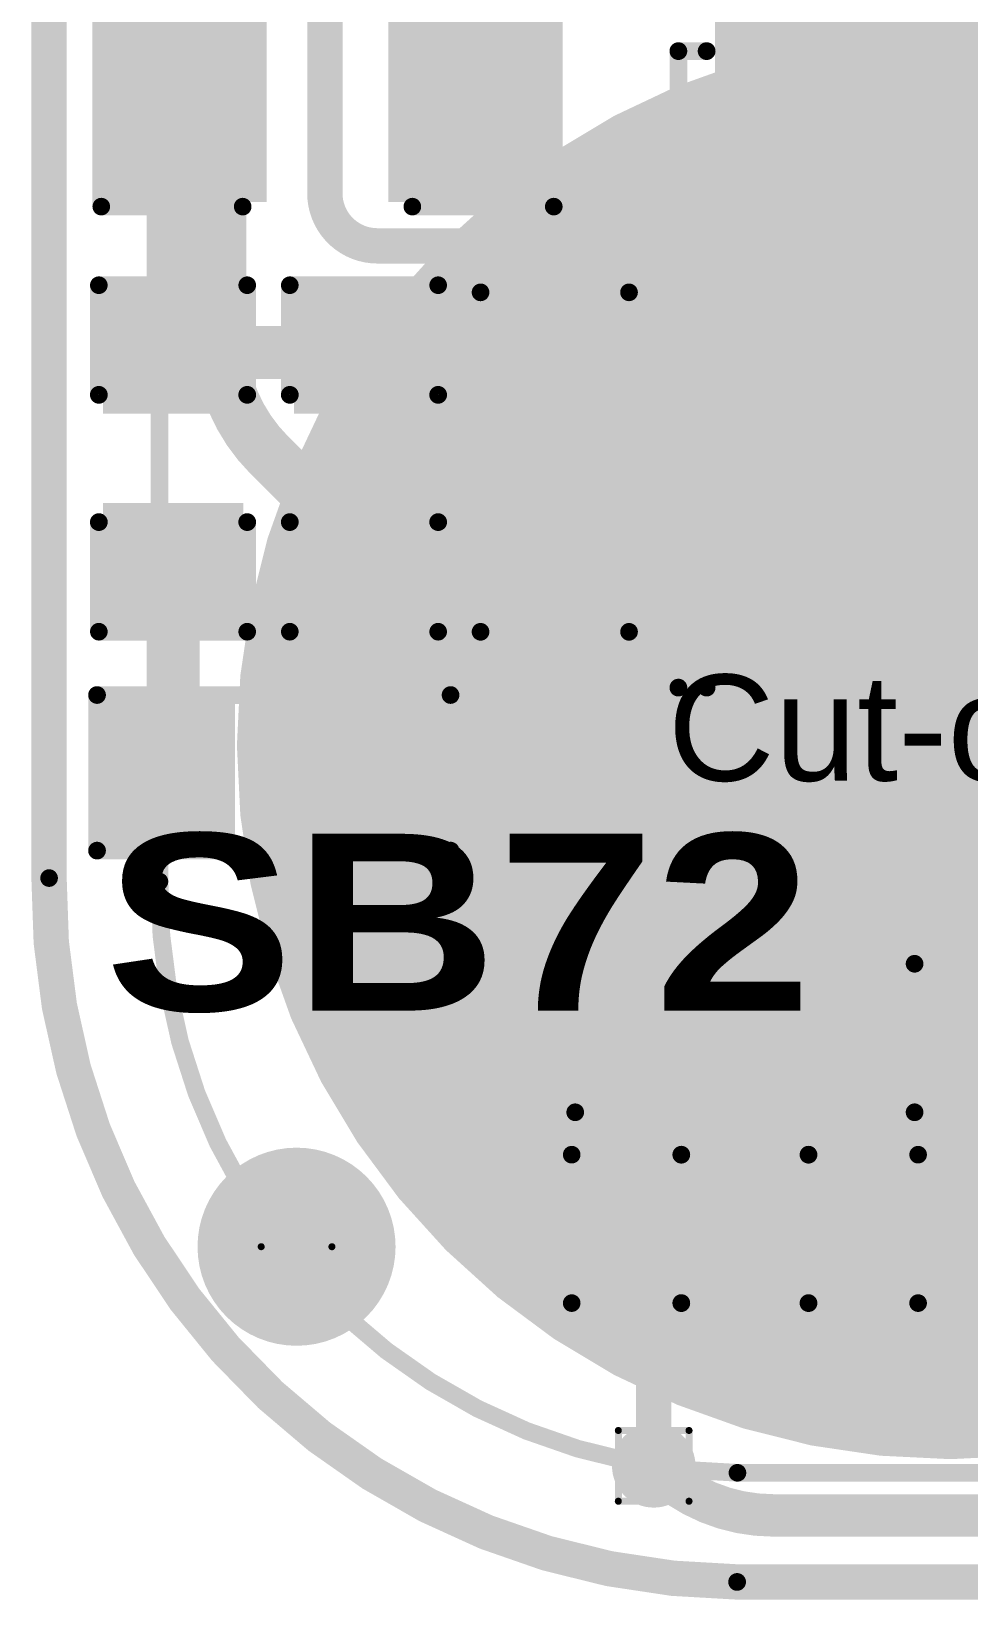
# Model space of a CAD drawing. Header units: inches. Extents: x 3 to 457, y -41 to 239.
# Drawn here: x 26.13 to 32.86, y -2.87 to 8.4 of the extents above; entities that cross this region are included whole.
import ezdxf

# ---------------------------------------------------------------- set-up
doc = ezdxf.new("R2010")
doc.units = ezdxf.units.IN
for name, color, linetype in [('Board Outline', 216, 'Continuous'), ('Bottom Layer', 5, 'Continuous'), ('Bottom Overlay', 54, 'Continuous'), ('Bottom Paste', 16, 'Continuous'), ('Bottom Solder', 6, 'Continuous'), ('Drill Drawing', 1, 'Continuous'), ('Fabrication', 76, 'Continuous'), ('Pad Holes', 156, 'Continuous'), ('Top Layer', 1, 'Continuous'), ('Top Overlay', 2, 'Continuous'), ('Top Paste', 8, 'Continuous'), ('Top Solder', 216, 'Continuous'), ('Via Holes', 16, 'Continuous')]:
    doc.layers.add(name, color=color, linetype=linetype)
doc.styles.add('Arial', font='', dxfattribs={"height": 0.2})
doc.styles.add('Arial Black_Bold', font='', dxfattribs={"height": 0.2})
doc.styles.get('Arial').set_extended_font_data('Arial')
doc.styles.get('Arial Black_Bold').set_extended_font_data('Arial Black', bold=True)

# ---------------------------------------------------------------- blocks, each defined once
blk = doc.blocks.new('TSSOP_14_22')
at = {"layer": 'Top Layer'}
for points in [[(-3.65, 2.175), (-2.15, 2.175), (-2.15, 1.725), (-3.65, 1.725)], [(2.15, 2.175), (3.65, 2.175), (3.65, 1.725), (2.15, 1.725)], [(-3.65, 1.525), (-2.15, 1.525), (-2.15, 1.075), (-3.65, 1.075)], [(2.15, 1.525), (3.65, 1.525), (3.65, 1.075), (2.15, 1.075)], [(-3.65, 0.875), (-2.15, 0.875), (-2.15, 0.425), (-3.65, 0.425)], [(2.15, 0.875), (3.65, 0.875), (3.65, 0.425), (2.15, 0.425)], [(-3.65, 0.225), (-2.15, 0.225), (-2.15, -0.225), (-3.65, -0.225)], [(2.15, 0.225), (3.65, 0.225), (3.65, -0.225), (2.15, -0.225)], [(-3.65, -0.425), (-2.15, -0.425), (-2.15, -0.875), (-3.65, -0.875)], [(2.15, -0.425), (3.65, -0.425), (3.65, -0.875), (2.15, -0.875)], [(-3.65, -1.075), (-2.15, -1.075), (-2.15, -1.525), (-3.65, -1.525)], [(2.15, -1.075), (3.65, -1.075), (3.65, -1.525), (2.15, -1.525)], [(-3.65, -1.725), (-2.15, -1.725), (-2.15, -2.175), (-3.65, -2.175)], [(2.15, -1.725), (3.65, -1.725), (3.65, -2.175), (2.15, -2.175)]]:
    blk.add_hatch(color=1, dxfattribs=at).paths.add_polyline_path(points)
at = {"layer": 'Top Overlay'}
blk.add_hatch(color=2, dxfattribs=at).paths.add_polyline_path([(-2.005, 1.727), (-1.725, 1.727), (-1.725, 2.184), (-2.005, 2.184)])
at = {"layer": 'Top Paste'}
for points in [[(-3.65, 2.175), (-2.15, 2.175), (-2.15, 1.725), (-3.65, 1.725)], [(2.15, 2.175), (3.65, 2.175), (3.65, 1.725), (2.15, 1.725)], [(-3.65, 1.525), (-2.15, 1.525), (-2.15, 1.075), (-3.65, 1.075)], [(2.15, 1.525), (3.65, 1.525), (3.65, 1.075), (2.15, 1.075)], [(-3.65, 0.875), (-2.15, 0.875), (-2.15, 0.425), (-3.65, 0.425)], [(2.15, 0.875), (3.65, 0.875), (3.65, 0.425), (2.15, 0.425)], [(-3.65, 0.225), (-2.15, 0.225), (-2.15, -0.225), (-3.65, -0.225)], [(2.15, 0.225), (3.65, 0.225), (3.65, -0.225), (2.15, -0.225)], [(-3.65, -0.425), (-2.15, -0.425), (-2.15, -0.875), (-3.65, -0.875)], [(2.15, -0.425), (3.65, -0.425), (3.65, -0.875), (2.15, -0.875)], [(-3.65, -1.075), (-2.15, -1.075), (-2.15, -1.525), (-3.65, -1.525)], [(2.15, -1.075), (3.65, -1.075), (3.65, -1.525), (2.15, -1.525)], [(-3.65, -1.725), (-2.15, -1.725), (-2.15, -2.175), (-3.65, -2.175)], [(2.15, -1.725), (3.65, -1.725), (3.65, -2.175), (2.15, -2.175)]]:
    blk.add_hatch(color=8, dxfattribs=at).paths.add_polyline_path(points)
at = {"layer": 'Top Solder'}
for points in [[(-3.752, 2.277), (-2.048, 2.277), (-2.048, 1.623), (-3.752, 1.623)], [(2.048, 2.277), (3.752, 2.277), (3.752, 1.623), (2.048, 1.623)], [(-3.752, 1.627), (-2.048, 1.627), (-2.048, 0.973), (-3.752, 0.973)], [(2.048, 1.627), (3.752, 1.627), (3.752, 0.973), (2.048, 0.973)], [(-3.752, 0.977), (-2.048, 0.977), (-2.048, 0.323), (-3.752, 0.323)], [(2.048, 0.977), (3.752, 0.977), (3.752, 0.323), (2.048, 0.323)], [(-3.752, 0.327), (-2.048, 0.327), (-2.048, -0.327), (-3.752, -0.327)], [(2.048, 0.327), (3.752, 0.327), (3.752, -0.327), (2.048, -0.327)], [(-3.752, -0.323), (-2.048, -0.323), (-2.048, -0.977), (-3.752, -0.977)], [(2.048, -0.323), (3.752, -0.323), (3.752, -0.977), (2.048, -0.977)], [(-3.752, -0.973), (-2.048, -0.973), (-2.048, -1.627), (-3.752, -1.627)], [(2.048, -0.973), (3.752, -0.973), (3.752, -1.627), (2.048, -1.627)], [(-3.752, -1.623), (-2.048, -1.623), (-2.048, -2.277), (-3.752, -2.277)], [(2.048, -1.623), (3.752, -1.623), (3.752, -2.277), (2.048, -2.277)]]:
    blk.add_hatch(color=216, dxfattribs=at).paths.add_polyline_path(points)
at = {"layer": 'Top Overlay'}
for points in [[(-2.284, 2.337, 0.127, 0.127, 0), (-2.284, 2.54, 0.127, 0.127, 0)], [(2.288, 2.54, 0.127, 0.127, 0), (-2.284, 2.54, 0.127, 0.127, 0)], [(2.288, 2.337, 0.127, 0.127, 0), (2.288, 2.54, 0.127, 0.127, 0)], [(-4.011, 1.829, 0.2, 0.2, 0), (-4.011, 2.083, 0.2, 0.2, 0)], [(-3.884, 1.956, 0.2, 0.2, 0), (-4.011, 2.083, 0.2, 0.2, 0)], [(-4.011, 1.829, 0.2, 0.2, 0), (-3.884, 1.956, 0.2, 0.2, 0)], [(-2.284, -2.54, 0.127, 0.127, 0), (-2.284, -2.337, 0.127, 0.127, 0)], [(2.288, -2.54, 0.127, 0.127, 0), (2.288, -2.337, 0.127, 0.127, 0)], [(2.288, -2.54, 0.127, 0.127, 0), (-2.284, -2.54, 0.127, 0.127, 0)]]:
    blk.add_lwpolyline(points, format="xyseb", dxfattribs=at)
for points in [[(-2.316, 2.54, 0.0635, 0.0635, 1), (-2.252, 2.54, 0.0635, 0.0635, 1)], [(-2.316, 2.54, 0.0635, 0.0635, 1), (-2.252, 2.54, 0.0635, 0.0635, 1)], [(2.256, 2.54, 0.0635, 0.0635, 1), (2.32, 2.54, 0.0635, 0.0635, 1)], [(2.256, 2.54, 0.0635, 0.0635, 1), (2.32, 2.54, 0.0635, 0.0635, 1)], [(-2.316, 2.337, 0.0635, 0.0635, 1), (-2.252, 2.337, 0.0635, 0.0635, 1)], [(2.256, 2.337, 0.0635, 0.0635, 1), (2.32, 2.337, 0.0635, 0.0635, 1)], [(-4.061, 2.083, 0.1, 0.1, 1), (-3.961, 2.083, 0.1, 0.1, 1)], [(-4.061, 2.083, 0.1, 0.1, 1), (-3.961, 2.083, 0.1, 0.1, 1)], [(-3.934, 1.956, 0.1, 0.1, 1), (-3.834, 1.956, 0.1, 0.1, 1)], [(-3.934, 1.956, 0.1, 0.1, 1), (-3.834, 1.956, 0.1, 0.1, 1)], [(-4.061, 1.829, 0.1, 0.1, 1), (-3.961, 1.829, 0.1, 0.1, 1)], [(-4.061, 1.829, 0.1, 0.1, 1), (-3.961, 1.829, 0.1, 0.1, 1)], [(-2.316, -2.337, 0.0635, 0.0635, 1), (-2.252, -2.337, 0.0635, 0.0635, 1)], [(2.256, -2.337, 0.0635, 0.0635, 1), (2.32, -2.337, 0.0635, 0.0635, 1)], [(-2.316, -2.54, 0.0635, 0.0635, 1), (-2.252, -2.54, 0.0635, 0.0635, 1)], [(-2.316, -2.54, 0.0635, 0.0635, 1), (-2.252, -2.54, 0.0635, 0.0635, 1)], [(2.256, -2.54, 0.0635, 0.0635, 1), (2.32, -2.54, 0.0635, 0.0635, 1)], [(2.256, -2.54, 0.0635, 0.0635, 1), (2.32, -2.54, 0.0635, 0.0635, 1)]]:
    blk.add_lwpolyline(points, format="xyseb", close=True, dxfattribs=at)
blk = doc.blocks.new('S______B______26')
at = {"layer": 'Top Layer'}
for points in [[(-1.143, -0.4445), (-1.143, 0.4445), (-0.381, 0.4445), (-0.381, -0.4445)], [(0.381, -0.4445), (0.381, 0.4445), (1.143, 0.4445), (1.143, -0.4445)]]:
    blk.add_hatch(color=1, dxfattribs=at).paths.add_polyline_path(points)
at = {"layer": 'Top Paste'}
for points in [[(-1.143, -0.4445), (-1.143, 0.4445), (-0.381, 0.4445), (-0.381, -0.4445)], [(0.381, -0.4445), (0.381, 0.4445), (1.143, 0.4445), (1.143, -0.4445)]]:
    blk.add_hatch(color=8, dxfattribs=at).paths.add_polyline_path(points)
at = {"layer": 'Top Solder'}
for points in [[(-1.2446, -0.5461), (-1.2446, 0.5461), (-0.2794, 0.5461), (-0.2794, -0.5461)], [(0.2794, -0.5461), (0.2794, 0.5461), (1.2446, 0.5461), (1.2446, -0.5461)]]:
    blk.add_hatch(color=216, dxfattribs=at).paths.add_polyline_path(points)
at = {"layer": 'Top Overlay'}
for points in [[(-1.27, -0.5588, 0.127, 0.127, 0), (-1.27, 0.5588, 0.127, 0.127, 0)], [(-1.27, 0.5588, 0.127, 0.127, 0), (1.27, 0.5588, 0.127, 0.127, 0)], [(1.27, -0.5588, 0.127, 0.127, 0), (1.27, 0.5588, 0.127, 0.127, 0)], [(-1.27, -0.5588, 0.127, 0.127, 0), (1.27, -0.5588, 0.127, 0.127, 0)]]:
    blk.add_lwpolyline(points, format="xyseb", dxfattribs=at)
for points in [[(-1.30175, 0.5588, 0.0635, 0.0635, 1), (-1.23825, 0.5588, 0.0635, 0.0635, 1)], [(-1.30175, 0.5588, 0.0635, 0.0635, 1), (-1.23825, 0.5588, 0.0635, 0.0635, 1)], [(1.23825, 0.5588, 0.0635, 0.0635, 1), (1.30175, 0.5588, 0.0635, 0.0635, 1)], [(1.23825, 0.5588, 0.0635, 0.0635, 1), (1.30175, 0.5588, 0.0635, 0.0635, 1)], [(-1.30175, -0.5588, 0.0635, 0.0635, 1), (-1.23825, -0.5588, 0.0635, 0.0635, 1)], [(-1.30175, -0.5588, 0.0635, 0.0635, 1), (-1.23825, -0.5588, 0.0635, 0.0635, 1)], [(1.23825, -0.5588, 0.0635, 0.0635, 1), (1.30175, -0.5588, 0.0635, 0.0635, 1)], [(1.23825, -0.5588, 0.0635, 0.0635, 1), (1.30175, -0.5588, 0.0635, 0.0635, 1)]]:
    blk.add_lwpolyline(points, format="xyseb", close=True, dxfattribs=at)
blk = doc.blocks.new('R___0603_47')
at = {"layer": 'Top Layer'}
for points in [[(-0.381, 0.4445), (-0.381, -0.4445), (-1.143, -0.4445), (-1.143, 0.4445)], [(1.143, 0.4445), (1.143, -0.4445), (0.381, -0.4445), (0.381, 0.4445)]]:
    blk.add_hatch(color=1, dxfattribs=at).paths.add_polyline_path(points)
at = {"layer": 'Top Paste'}
for points in [[(-0.381, 0.4445), (-0.381, -0.4445), (-1.143, -0.4445), (-1.143, 0.4445)], [(1.143, 0.4445), (1.143, -0.4445), (0.381, -0.4445), (0.381, 0.4445)]]:
    blk.add_hatch(color=8, dxfattribs=at).paths.add_polyline_path(points)
at = {"layer": 'Top Solder'}
for points in [[(-0.2794, 0.5461), (-0.2794, -0.5461), (-1.2446, -0.5461), (-1.2446, 0.5461)], [(1.2446, 0.5461), (1.2446, -0.5461), (0.2794, -0.5461), (0.2794, 0.5461)]]:
    blk.add_hatch(color=216, dxfattribs=at).paths.add_polyline_path(points)
at = {"layer": 'Top Overlay'}
for points in [[(1.2192, 0.5334, 0.127, 0.127, 0), (-1.2192, 0.5334, 0.127, 0.127, 0)], [(-1.2192, 0.5334, 0.127, 0.127, 0), (-1.2192, -0.5334, 0.127, 0.127, 0)], [(1.2192, 0.5334, 0.127, 0.127, 0), (1.2192, -0.5334, 0.127, 0.127, 0)], [(1.2192, -0.5334, 0.127, 0.127, 0), (-1.2192, -0.5334, 0.127, 0.127, 0)]]:
    blk.add_lwpolyline(points, format="xyseb", dxfattribs=at)
for points in [[(-1.25095, 0.5334, 0.0635, 0.0635, 1), (-1.18745, 0.5334, 0.0635, 0.0635, 1)], [(-1.25095, 0.5334, 0.0635, 0.0635, 1), (-1.18745, 0.5334, 0.0635, 0.0635, 1)], [(1.18745, 0.5334, 0.0635, 0.0635, 1), (1.25095, 0.5334, 0.0635, 0.0635, 1)], [(1.18745, 0.5334, 0.0635, 0.0635, 1), (1.25095, 0.5334, 0.0635, 0.0635, 1)], [(-1.25095, -0.5334, 0.0635, 0.0635, 1), (-1.18745, -0.5334, 0.0635, 0.0635, 1)], [(-1.25095, -0.5334, 0.0635, 0.0635, 1), (-1.18745, -0.5334, 0.0635, 0.0635, 1)], [(1.18745, -0.5334, 0.0635, 0.0635, 1), (1.25095, -0.5334, 0.0635, 0.0635, 1)], [(1.18745, -0.5334, 0.0635, 0.0635, 1), (1.25095, -0.5334, 0.0635, 0.0635, 1)]]:
    blk.add_lwpolyline(points, format="xyseb", close=True, dxfattribs=at)
blk = doc.blocks.new('R___0603_48')
at = {"layer": 'Top Layer'}
for points in [[(-0.381, 0.4445), (-0.381, -0.4445), (-1.143, -0.4445), (-1.143, 0.4445)], [(1.143, 0.4445), (1.143, -0.4445), (0.381, -0.4445), (0.381, 0.4445)]]:
    blk.add_hatch(color=1, dxfattribs=at).paths.add_polyline_path(points)
at = {"layer": 'Top Paste'}
for points in [[(-0.381, 0.4445), (-0.381, -0.4445), (-1.143, -0.4445), (-1.143, 0.4445)], [(1.143, 0.4445), (1.143, -0.4445), (0.381, -0.4445), (0.381, 0.4445)]]:
    blk.add_hatch(color=8, dxfattribs=at).paths.add_polyline_path(points)
at = {"layer": 'Top Solder'}
for points in [[(-0.2794, 0.5461), (-0.2794, -0.5461), (-1.2446, -0.5461), (-1.2446, 0.5461)], [(1.2446, 0.5461), (1.2446, -0.5461), (0.2794, -0.5461), (0.2794, 0.5461)]]:
    blk.add_hatch(color=216, dxfattribs=at).paths.add_polyline_path(points)
at = {"layer": 'Top Overlay'}
for points in [[(1.2192, 0.5334, 0.127, 0.127, 0), (-1.2192, 0.5334, 0.127, 0.127, 0)], [(-1.2192, -0.5334, 0.127, 0.127, 0), (-1.2192, 0.5334, 0.127, 0.127, 0)], [(1.2192, -0.5334, 0.127, 0.127, 0), (1.2192, 0.5334, 0.127, 0.127, 0)], [(1.2192, -0.5334, 0.127, 0.127, 0), (-1.2192, -0.5334, 0.127, 0.127, 0)]]:
    blk.add_lwpolyline(points, format="xyseb", dxfattribs=at)
for points in [[(-1.25095, 0.5334, 0.0635, 0.0635, 1), (-1.18745, 0.5334, 0.0635, 0.0635, 1)], [(-1.25095, 0.5334, 0.0635, 0.0635, 1), (-1.18745, 0.5334, 0.0635, 0.0635, 1)], [(1.18745, 0.5334, 0.0635, 0.0635, 1), (1.25095, 0.5334, 0.0635, 0.0635, 1)], [(1.18745, 0.5334, 0.0635, 0.0635, 1), (1.25095, 0.5334, 0.0635, 0.0635, 1)], [(-1.25095, -0.5334, 0.0635, 0.0635, 1), (-1.18745, -0.5334, 0.0635, 0.0635, 1)], [(-1.25095, -0.5334, 0.0635, 0.0635, 1), (-1.18745, -0.5334, 0.0635, 0.0635, 1)], [(1.18745, -0.5334, 0.0635, 0.0635, 1), (1.25095, -0.5334, 0.0635, 0.0635, 1)], [(1.18745, -0.5334, 0.0635, 0.0635, 1), (1.25095, -0.5334, 0.0635, 0.0635, 1)]]:
    blk.add_lwpolyline(points, format="xyseb", close=True, dxfattribs=at)
blk = doc.blocks.new('SEMG_PAD_B_59')
at = {"layer": 'Bottom Layer'}
h = blk.add_hatch(color=5, dxfattribs=at)
edge = h.paths.add_edge_path()
edge.add_arc((0, 9.987), 5, 0, 360)
at = {"layer": 'Bottom Paste'}
h = blk.add_hatch(color=16, dxfattribs=at)
edge = h.paths.add_edge_path()
edge.add_arc((0, 9.987), 5, 0, 360)
at = {"layer": 'Bottom Solder'}
h = blk.add_hatch(color=6, dxfattribs=at)
edge = h.paths.add_edge_path()
edge.add_arc((0, 9.987), 5.102, 0, 360)
at = {"layer": 'Bottom Overlay'}
for points in [[(1.531, 15.213, 0.127, 0.127, 0), (-1.531, 15.213, 0.127, 0.127, 0)], [(1.531, 15.213, 0.127, 0.127, -0.414214), (5.683, 10.966, 0.127, 0.127, 0)], [(5.683, 10.966, 0.127, 0.127, 0), (5.683, -10.966, 0.127, 0.127, 0)]]:
    blk.add_lwpolyline(points, format="xyseb", dxfattribs=at)
for points in [[(1.499, 15.213, 0.0635, 0.0635, 1), (1.562, 15.213, 0.0635, 0.0635, 1)], [(1.499, 15.213, 0.0635, 0.0635, 1), (1.562, 15.213, 0.0635, 0.0635, 1)], [(5.652, 10.966, 0.0635, 0.0635, 1), (5.715, 10.966, 0.0635, 0.0635, 1)], [(5.652, 10.966, 0.0635, 0.0635, 1), (5.715, 10.966, 0.0635, 0.0635, 1)]]:
    blk.add_lwpolyline(points, format="xyseb", close=True, dxfattribs=at)
blk = doc.blocks.new('C___0805_71')
at = {"layer": 'Top Layer'}
for points in [[(-1.524, 0.762), (-0.508, 0.762), (-0.508, -0.762), (-1.524, -0.762)], [(0.508, 0.762), (1.524, 0.762), (1.524, -0.762), (0.508, -0.762)]]:
    blk.add_hatch(color=1, dxfattribs=at).paths.add_polyline_path(points)
at = {"layer": 'Top Paste'}
for points in [[(-1.524, 0.762), (-0.508, 0.762), (-0.508, -0.762), (-1.524, -0.762)], [(0.508, 0.762), (1.524, 0.762), (1.524, -0.762), (0.508, -0.762)]]:
    blk.add_hatch(color=8, dxfattribs=at).paths.add_polyline_path(points)
at = {"layer": 'Top Solder'}
for points in [[(-1.594, 0.832), (-0.438, 0.832), (-0.438, -0.832), (-1.594, -0.832)], [(0.438, 0.832), (1.594, 0.832), (1.594, -0.832), (0.438, -0.832)]]:
    blk.add_hatch(color=216, dxfattribs=at).paths.add_polyline_path(points)
at = {"layer": 'Top Overlay'}
for points in [[(-1.626, 0.864, 0.127, 0.127, 0), (-1.626, -0.864, 0.127, 0.127, 0)], [(-0.61, 0.864, 0.127, 0.127, 0), (-1.626, 0.864, 0.127, 0.127, 0)], [(1.626, 0.864, 0.127, 0.127, 0), (0.61, 0.864, 0.127, 0.127, 0)], [(1.626, 0.864, 0.127, 0.127, 0), (1.626, -0.864, 0.127, 0.127, 0)], [(-0.61, -0.864, 0.127, 0.127, 0), (-1.626, -0.864, 0.127, 0.127, 0)], [(1.626, -0.864, 0.127, 0.127, 0), (0.61, -0.864, 0.127, 0.127, 0)]]:
    blk.add_lwpolyline(points, format="xyseb", dxfattribs=at)
for points in [[(-1.657, 0.864, 0.0635, 0.0635, 1), (-1.594, 0.864, 0.0635, 0.0635, 1)], [(-1.657, 0.864, 0.0635, 0.0635, 1), (-1.594, 0.864, 0.0635, 0.0635, 1)], [(-0.641, 0.864, 0.0635, 0.0635, 1), (-0.578, 0.864, 0.0635, 0.0635, 1)], [(0.578, 0.864, 0.0635, 0.0635, 1), (0.641, 0.864, 0.0635, 0.0635, 1)], [(1.594, 0.864, 0.0635, 0.0635, 1), (1.657, 0.864, 0.0635, 0.0635, 1)], [(1.594, 0.864, 0.0635, 0.0635, 1), (1.657, 0.864, 0.0635, 0.0635, 1)], [(-1.657, -0.864, 0.0635, 0.0635, 1), (-1.594, -0.864, 0.0635, 0.0635, 1)], [(-1.657, -0.864, 0.0635, 0.0635, 1), (-1.594, -0.864, 0.0635, 0.0635, 1)], [(-0.641, -0.864, 0.0635, 0.0635, 1), (-0.578, -0.864, 0.0635, 0.0635, 1)], [(0.578, -0.864, 0.0635, 0.0635, 1), (0.641, -0.864, 0.0635, 0.0635, 1)], [(1.594, -0.864, 0.0635, 0.0635, 1), (1.657, -0.864, 0.0635, 0.0635, 1)], [(1.594, -0.864, 0.0635, 0.0635, 1), (1.657, -0.864, 0.0635, 0.0635, 1)]]:
    blk.add_lwpolyline(points, format="xyseb", close=True, dxfattribs=at)
blk = doc.blocks.new('C___0603_72')
at = {"layer": 'Top Layer'}
for points in [[(-0.381, 0.445), (-0.381, -0.445), (-1.143, -0.445), (-1.143, 0.445)], [(1.143, 0.445), (1.143, -0.445), (0.381, -0.445), (0.381, 0.445)]]:
    blk.add_hatch(color=1, dxfattribs=at).paths.add_polyline_path(points)
at = {"layer": 'Top Paste'}
for points in [[(-0.381, 0.445), (-0.381, -0.445), (-1.143, -0.445), (-1.143, 0.445)], [(1.143, 0.445), (1.143, -0.445), (0.381, -0.445), (0.381, 0.445)]]:
    blk.add_hatch(color=8, dxfattribs=at).paths.add_polyline_path(points)
at = {"layer": 'Top Solder'}
for points in [[(-0.321, 0.504), (-0.321, -0.504), (-1.203, -0.504), (-1.203, 0.504)], [(1.203, 0.504), (1.203, -0.504), (0.321, -0.504), (0.321, 0.504)]]:
    blk.add_hatch(color=216, dxfattribs=at).paths.add_polyline_path(points)
at = {"layer": 'Top Overlay'}
for points in [[(-1.245, 0.533, 0.127, 0.127, 0), (-0.457, 0.533, 0.127, 0.127, 0)], [(-1.245, -0.533, 0.127, 0.127, 0), (-1.245, 0.533, 0.127, 0.127, 0)], [(0.457, 0.533, 0.127, 0.127, 0), (1.245, 0.533, 0.127, 0.127, 0)], [(1.245, -0.533, 0.127, 0.127, 0), (1.245, 0.533, 0.127, 0.127, 0)], [(-1.245, -0.533, 0.127, 0.127, 0), (-0.457, -0.533, 0.127, 0.127, 0)], [(0.457, -0.533, 0.127, 0.127, 0), (1.245, -0.533, 0.127, 0.127, 0)]]:
    blk.add_lwpolyline(points, format="xyseb", dxfattribs=at)
for points in [[(-1.276, 0.533, 0.0635, 0.0635, 1), (-1.213, 0.533, 0.0635, 0.0635, 1)], [(-1.276, 0.533, 0.0635, 0.0635, 1), (-1.213, 0.533, 0.0635, 0.0635, 1)], [(-0.489, 0.533, 0.0635, 0.0635, 1), (-0.425, 0.533, 0.0635, 0.0635, 1)], [(0.425, 0.533, 0.0635, 0.0635, 1), (0.489, 0.533, 0.0635, 0.0635, 1)], [(1.213, 0.533, 0.0635, 0.0635, 1), (1.276, 0.533, 0.0635, 0.0635, 1)], [(1.213, 0.533, 0.0635, 0.0635, 1), (1.276, 0.533, 0.0635, 0.0635, 1)], [(-1.276, -0.533, 0.0635, 0.0635, 1), (-1.213, -0.533, 0.0635, 0.0635, 1)], [(-1.276, -0.533, 0.0635, 0.0635, 1), (-1.213, -0.533, 0.0635, 0.0635, 1)], [(-0.489, -0.533, 0.0635, 0.0635, 1), (-0.425, -0.533, 0.0635, 0.0635, 1)], [(0.425, -0.533, 0.0635, 0.0635, 1), (0.489, -0.533, 0.0635, 0.0635, 1)], [(1.213, -0.533, 0.0635, 0.0635, 1), (1.276, -0.533, 0.0635, 0.0635, 1)], [(1.213, -0.533, 0.0635, 0.0635, 1), (1.276, -0.533, 0.0635, 0.0635, 1)]]:
    blk.add_lwpolyline(points, format="xyseb", close=True, dxfattribs=at)
blk = doc.blocks.new('C___0603_73')
at = {"layer": 'Top Layer'}
for points in [[(-0.381, 0.445), (-0.381, -0.445), (-1.143, -0.445), (-1.143, 0.445)], [(1.143, 0.445), (1.143, -0.445), (0.381, -0.445), (0.381, 0.445)]]:
    blk.add_hatch(color=1, dxfattribs=at).paths.add_polyline_path(points)
at = {"layer": 'Top Paste'}
for points in [[(-0.381, 0.445), (-0.381, -0.445), (-1.143, -0.445), (-1.143, 0.445)], [(1.143, 0.445), (1.143, -0.445), (0.381, -0.445), (0.381, 0.445)]]:
    blk.add_hatch(color=8, dxfattribs=at).paths.add_polyline_path(points)
at = {"layer": 'Top Solder'}
for points in [[(-0.321, 0.504), (-0.321, -0.504), (-1.203, -0.504), (-1.203, 0.504)], [(1.203, 0.504), (1.203, -0.504), (0.321, -0.504), (0.321, 0.504)]]:
    blk.add_hatch(color=216, dxfattribs=at).paths.add_polyline_path(points)
at = {"layer": 'Top Overlay'}
for points in [[(-0.457, 0.533, 0.127, 0.127, 0), (-1.245, 0.533, 0.127, 0.127, 0)], [(-1.245, -0.533, 0.127, 0.127, 0), (-1.245, 0.533, 0.127, 0.127, 0)], [(1.245, 0.533, 0.127, 0.127, 0), (0.457, 0.533, 0.127, 0.127, 0)], [(1.245, -0.533, 0.127, 0.127, 0), (1.245, 0.533, 0.127, 0.127, 0)], [(-0.457, -0.533, 0.127, 0.127, 0), (-1.245, -0.533, 0.127, 0.127, 0)], [(1.245, -0.533, 0.127, 0.127, 0), (0.457, -0.533, 0.127, 0.127, 0)]]:
    blk.add_lwpolyline(points, format="xyseb", dxfattribs=at)
for points in [[(-1.276, 0.533, 0.0635, 0.0635, 1), (-1.213, 0.533, 0.0635, 0.0635, 1)], [(-1.276, 0.533, 0.0635, 0.0635, 1), (-1.213, 0.533, 0.0635, 0.0635, 1)], [(-0.489, 0.533, 0.0635, 0.0635, 1), (-0.425, 0.533, 0.0635, 0.0635, 1)], [(0.425, 0.533, 0.0635, 0.0635, 1), (0.489, 0.533, 0.0635, 0.0635, 1)], [(1.213, 0.533, 0.0635, 0.0635, 1), (1.276, 0.533, 0.0635, 0.0635, 1)], [(1.213, 0.533, 0.0635, 0.0635, 1), (1.276, 0.533, 0.0635, 0.0635, 1)], [(-1.276, -0.533, 0.0635, 0.0635, 1), (-1.213, -0.533, 0.0635, 0.0635, 1)], [(-1.276, -0.533, 0.0635, 0.0635, 1), (-1.213, -0.533, 0.0635, 0.0635, 1)], [(-0.489, -0.533, 0.0635, 0.0635, 1), (-0.425, -0.533, 0.0635, 0.0635, 1)], [(0.425, -0.533, 0.0635, 0.0635, 1), (0.489, -0.533, 0.0635, 0.0635, 1)], [(1.213, -0.533, 0.0635, 0.0635, 1), (1.276, -0.533, 0.0635, 0.0635, 1)], [(1.213, -0.533, 0.0635, 0.0635, 1), (1.276, -0.533, 0.0635, 0.0635, 1)]]:
    blk.add_lwpolyline(points, format="xyseb", close=True, dxfattribs=at)
blk = doc.blocks.new('C___0603_74')
at = {"layer": 'Top Layer'}
for points in [[(-0.381, 0.445), (-0.381, -0.445), (-1.143, -0.445), (-1.143, 0.445)], [(1.143, 0.445), (1.143, -0.445), (0.381, -0.445), (0.381, 0.445)]]:
    blk.add_hatch(color=1, dxfattribs=at).paths.add_polyline_path(points)
at = {"layer": 'Top Paste'}
for points in [[(-0.381, 0.445), (-0.381, -0.445), (-1.143, -0.445), (-1.143, 0.445)], [(1.143, 0.445), (1.143, -0.445), (0.381, -0.445), (0.381, 0.445)]]:
    blk.add_hatch(color=8, dxfattribs=at).paths.add_polyline_path(points)
at = {"layer": 'Top Solder'}
for points in [[(-0.321, 0.504), (-0.321, -0.504), (-1.203, -0.504), (-1.203, 0.504)], [(1.203, 0.504), (1.203, -0.504), (0.321, -0.504), (0.321, 0.504)]]:
    blk.add_hatch(color=216, dxfattribs=at).paths.add_polyline_path(points)
at = {"layer": 'Top Overlay'}
for points in [[(-0.457, 0.533, 0.127, 0.127, 0), (-1.245, 0.533, 0.127, 0.127, 0)], [(-1.245, -0.533, 0.127, 0.127, 0), (-1.245, 0.533, 0.127, 0.127, 0)], [(1.245, 0.533, 0.127, 0.127, 0), (0.457, 0.533, 0.127, 0.127, 0)], [(1.245, -0.533, 0.127, 0.127, 0), (1.245, 0.533, 0.127, 0.127, 0)], [(-0.457, -0.533, 0.127, 0.127, 0), (-1.245, -0.533, 0.127, 0.127, 0)], [(1.245, -0.533, 0.127, 0.127, 0), (0.457, -0.533, 0.127, 0.127, 0)]]:
    blk.add_lwpolyline(points, format="xyseb", dxfattribs=at)
for points in [[(-1.276, 0.533, 0.0635, 0.0635, 1), (-1.213, 0.533, 0.0635, 0.0635, 1)], [(-1.276, 0.533, 0.0635, 0.0635, 1), (-1.213, 0.533, 0.0635, 0.0635, 1)], [(-0.489, 0.533, 0.0635, 0.0635, 1), (-0.425, 0.533, 0.0635, 0.0635, 1)], [(0.425, 0.533, 0.0635, 0.0635, 1), (0.489, 0.533, 0.0635, 0.0635, 1)], [(1.213, 0.533, 0.0635, 0.0635, 1), (1.276, 0.533, 0.0635, 0.0635, 1)], [(1.213, 0.533, 0.0635, 0.0635, 1), (1.276, 0.533, 0.0635, 0.0635, 1)], [(-1.276, -0.533, 0.0635, 0.0635, 1), (-1.213, -0.533, 0.0635, 0.0635, 1)], [(-1.276, -0.533, 0.0635, 0.0635, 1), (-1.213, -0.533, 0.0635, 0.0635, 1)], [(-0.489, -0.533, 0.0635, 0.0635, 1), (-0.425, -0.533, 0.0635, 0.0635, 1)], [(0.425, -0.533, 0.0635, 0.0635, 1), (0.489, -0.533, 0.0635, 0.0635, 1)], [(1.213, -0.533, 0.0635, 0.0635, 1), (1.276, -0.533, 0.0635, 0.0635, 1)], [(1.213, -0.533, 0.0635, 0.0635, 1), (1.276, -0.533, 0.0635, 0.0635, 1)]]:
    blk.add_lwpolyline(points, format="xyseb", close=True, dxfattribs=at)

msp = doc.modelspace()

# ---------------------------------------------------------------- hatches: boundary and pattern name
at = {"layer": 'Bottom Layer'}
h = msp.add_hatch(color=5, dxfattribs=at)
edge = h.paths.add_edge_path()
edge.add_arc((30.598, -1.905), 0.3, 0, 360)
at = {"layer": 'Bottom Solder'}
h = msp.add_hatch(color=6, dxfattribs=at)
edge = h.paths.add_edge_path()
edge.add_arc((28.031, -0.331), 0.102, 0, 360)
at = {"layer": 'Pad Holes'}
h = msp.add_hatch(color=7, dxfattribs=at)
edge = h.paths.add_edge_path()
edge.add_arc((28.031, -0.331), 0.5, 0, 360)
at = {"layer": 'Top Layer'}
h = msp.add_hatch(color=1, dxfattribs=at)
edge = h.paths.add_edge_path()
edge.add_arc((30.598, -1.905), 0.3, 0, 360)
at = {"layer": 'Top Solder'}
h = msp.add_hatch(color=216, dxfattribs=at)
edge = h.paths.add_edge_path()
edge.add_arc((28.031, -0.331), 0.102, 0, 360)
at = {"layer": 'Via Holes'}
h = msp.add_hatch(color=7, dxfattribs=at)
edge = h.paths.add_edge_path()
edge.add_arc((30.598, -1.905), 0.15, 0, 360)

# ---------------------------------------------------------------- linework, layer by layer
at = {"layer": 'Board Outline'}
for points in [[(26.253, 2.317, 0.127, 0.127, 0), (26.254, 24.173, 0.127, 0.127, 0)], [(31.197, -2.739, 0.127, 0.127, -0.414214), (26.253, 2.317, 0.127, 0.127, 0)], [(31.197, -2.739, 0.127, 0.127, 0), (34.276, -2.739, 0.127, 0.127, 0)]]:
    msp.add_lwpolyline(points, format="xyseb", dxfattribs=at)
for points in [[(26.222, 2.317, 0.0635, 0.0635, 1), (26.285, 2.317, 0.0635, 0.0635, 1)], [(26.222, 2.317, 0.0635, 0.0635, 1), (26.285, 2.317, 0.0635, 0.0635, 1)], [(31.165, -2.739, 0.0635, 0.0635, 1), (31.229, -2.739, 0.0635, 0.0635, 1)], [(31.165, -2.739, 0.0635, 0.0635, 1), (31.229, -2.739, 0.0635, 0.0635, 1)]]:
    msp.add_lwpolyline(points, format="xyseb", close=True, dxfattribs=at)
at = {"layer": 'Bottom Layer'}
for points in [[(27.48, 6.188, 0.381, 0.381, 0), (27.48, 9.398, 0.381, 0.381, 0)], [(27.836, 5.355, 0.381, 0.381, -0.19303), (27.48, 6.188, 0.381, 0.381, 0)], [(27.836, 5.355, 0.381, 0.381, 0), (29.722, 3.47, 0.381, 0.381, 0)], [(31.456, -2.261, 0.305, 0.305, -0.198912), (30.598, -1.905, 0.305, 0.305, 0)], [(31.456, -2.261, 0.305, 0.305, 0), (34.477, -2.261, 0.305, 0.305, 0)]]:
    msp.add_lwpolyline(points, format="xyseb", dxfattribs=at)
for points in [[(27.385, 6.188, 0.191, 0.191, 1), (27.576, 6.188, 0.191, 0.191, 1)], [(27.385, 6.188, 0.191, 0.191, 1), (27.576, 6.188, 0.191, 0.191, 1)], [(27.741, 5.355, 0.191, 0.191, 1), (27.932, 5.355, 0.191, 0.191, 1)], [(27.741, 5.355, 0.191, 0.191, 1), (27.932, 5.355, 0.191, 0.191, 1)], [(29.627, 3.47, 0.191, 0.191, 1), (29.817, 3.47, 0.191, 0.191, 1)], [(30.521, -1.905, 0.152, 0.152, 1), (30.674, -1.905, 0.152, 0.152, 1)], [(31.38, -2.261, 0.152, 0.152, 1), (31.532, -2.261, 0.152, 0.152, 1)], [(31.38, -2.261, 0.152, 0.152, 1), (31.532, -2.261, 0.152, 0.152, 1)]]:
    msp.add_lwpolyline(points, format="xyseb", close=True, dxfattribs=at)
at = {"layer": 'Drill Drawing'}
for points in [[(28.285, -0.331, 0.0508, 0.0508, 1), (27.777, -0.331, 0.0508, 0.0508, 1)], [(27.765, -0.331, 0.0254, 0.0254, 1), (27.79, -0.331, 0.0254, 0.0254, 1)], [(28.273, -0.331, 0.0254, 0.0254, 1), (28.298, -0.331, 0.0254, 0.0254, 1)], [(30.331, -1.651, 0.0254, 0.0254, 1), (30.356, -1.651, 0.0254, 0.0254, 1)], [(30.331, -1.651, 0.0254, 0.0254, 1), (30.356, -1.651, 0.0254, 0.0254, 1)], [(30.839, -1.651, 0.0254, 0.0254, 1), (30.864, -1.651, 0.0254, 0.0254, 1)], [(30.839, -1.651, 0.0254, 0.0254, 1), (30.864, -1.651, 0.0254, 0.0254, 1)], [(30.331, -2.159, 0.0254, 0.0254, 1), (30.356, -2.159, 0.0254, 0.0254, 1)], [(30.331, -2.159, 0.0254, 0.0254, 1), (30.356, -2.159, 0.0254, 0.0254, 1)], [(30.839, -2.159, 0.0254, 0.0254, 1), (30.864, -2.159, 0.0254, 0.0254, 1)], [(30.839, -2.159, 0.0254, 0.0254, 1), (30.864, -2.159, 0.0254, 0.0254, 1)]]:
    msp.add_lwpolyline(points, format="xyseb", close=True, dxfattribs=at)
for points in [[(30.344, -1.651, 0.0508, 0.0508, 0), (30.852, -1.651, 0.0508, 0.0508, 0)], [(30.344, -2.159, 0.0508, 0.0508, 0), (30.344, -1.651, 0.0508, 0.0508, 0)], [(30.852, -2.159, 0.0508, 0.0508, 0), (30.852, -1.651, 0.0508, 0.0508, 0)], [(30.344, -2.159, 0.0508, 0.0508, 0), (30.852, -2.159, 0.0508, 0.0508, 0)]]:
    msp.add_lwpolyline(points, format="xyseb", dxfattribs=at)
at = {"layer": 'Fabrication'}
for points in [[(26.253, 2.317, 0.254, 0.254, 0), (26.254, 24.173, 0.254, 0.254, 0)], [(31.197, -2.739, 0.254, 0.254, -0.414214), (26.253, 2.317, 0.254, 0.254, 0)], [(31.197, -2.739, 0.254, 0.254, 0), (34.276, -2.739, 0.254, 0.254, 0)]]:
    msp.add_lwpolyline(points, format="xyseb", dxfattribs=at)
for points in [[(37.73, 3.27, 0.254, 0.254, 1), (27.73, 3.27, 0.254, 0.254, 1)], [(27.667, 3.27, 0.127, 0.127, 1), (27.794, 3.27, 0.127, 0.127, 1)], [(26.19, 2.317, 0.127, 0.127, 1), (26.317, 2.317, 0.127, 0.127, 1)], [(26.19, 2.317, 0.127, 0.127, 1), (26.317, 2.317, 0.127, 0.127, 1)], [(28.616, -0.331, 0.254, 0.254, 1), (27.447, -0.331, 0.254, 0.254, 1)], [(27.384, -0.331, 0.127, 0.127, 1), (27.511, -0.331, 0.127, 0.127, 1)], [(28.552, -0.331, 0.127, 0.127, 1), (28.679, -0.331, 0.127, 0.127, 1)], [(31.133, -2.739, 0.127, 0.127, 1), (31.26, -2.739, 0.127, 0.127, 1)], [(31.133, -2.739, 0.127, 0.127, 1), (31.26, -2.739, 0.127, 0.127, 1)]]:
    msp.add_lwpolyline(points, format="xyseb", close=True, dxfattribs=at)
at = {"layer": 'Top Layer'}
for points in [[(28.235, 7.235, 0.254, 0.254, 0), (28.235, 10.77, 0.254, 0.254, 0)], [(29.204, 8.07, 0.381, 0.381, 0), (29.204, 9.58, 0.381, 0.381, 0)], [(29.204, 8.07, 0.381, 0.381, 0), (29.27, 8.004, 0.381, 0.381, 0)], [(27.144, 6.093, 0.381, 0.381, 0), (27.144, 7.657, 0.381, 0.381, 0)], [(28.613, 6.858, 0.254, 0.254, -0.414214), (28.235, 7.235, 0.254, 0.254, 0)], [(28.613, 6.858, 0.254, 0.254, 0), (33.567, 6.858, 0.254, 0.254, 0)], [(27.144, 6.093, 0.381, 0.381, 0), (28.516, 6.093, 0.381, 0.381, 0)], [(28.516, 6.093, 0.381, 0.381, 0), (29.862, 6.093, 0.381, 0.381, 0)], [(29.862, 6.093, 0.381, 0.381, -0.414214), (29.887, 6.067, 0.381, 0.381, 0)], [(29.887, 6.067, 0.254, 0.254, 0), (31.306, 6.067, 0.254, 0.254, 0)], [(31.306, 6.067, 0.254, 0.254, -0.414214), (32.015, 5.358, 0.254, 0.254, 0)], [(32.015, 3.073, 0.254, 0.254, 0), (32.015, 5.358, 0.254, 0.254, 0)], [(32.665, 4.541, 0.254, 0.254, -0.414214), (33.056, 4.931, 0.254, 0.254, 0)], [(27.144, 3.111, 0.381, 0.381, 0), (27.144, 4.569, 0.381, 0.381, 0)], [(28.516, 4.569, 0.381, 0.381, 0), (28.63, 4.454, 0.381, 0.381, 0)], [(28.516, 4.569, 0.381, 0.381, 0), (29.862, 4.569, 0.381, 0.381, 0)], [(29.862, 4.569, 0.381, 0.381, -0.414214), (29.887, 4.543, 0.381, 0.381, 0)], [(28.63, 3.073, 0.381, 0.381, 0), (28.63, 4.454, 0.381, 0.381, 0)], [(32.665, 3.073, 0.254, 0.254, 0), (32.665, 4.541, 0.254, 0.254, 0)], [(27.144, 3.111, 0.381, 0.381, -0.414214), (27.106, 3.073, 0.381, 0.381, 0)], [(28.63, 3.073, 0.254, 0.254, 0), (31.365, 3.073, 0.254, 0.254, 0)], [(31.365, 3.073, 0.254, 0.254, -0.033456), (31.343, 2.741, 0.254, 0.254, 0)], [(32.015, 1.168, 0.254, 0.254, 0), (32.015, 3.073, 0.254, 0.254, 0)], [(31.343, 2.741, 0.254, 0.254, -0.115863), (30.937, 1.678, 0.254, 0.254, 0)], [(30.937, 1.678, 0.254, 0.254, -0.047594), (30.636, 1.313, 0.254, 0.254, 0)], [(30.491, 1.168, 0.254, 0.254, 0), (30.636, 1.313, 0.254, 0.254, 0)], [(30.491, 1.168, 0.254, 0.254, 0), (30.585, 1.075, 0.254, 0.254, 0)], [(32.015, -0.076, 0.254, 0.254, 0), (32.015, 1.168, 0.254, 0.254, 0)], [(30.585, 0.017, 0.254, 0.254, 0), (30.585, 1.075, 0.254, 0.254, 0)], [(30.491, -0.076, 0.254, 0.254, 0), (30.585, 0.017, 0.254, 0.254, 0)], [(30.491, -0.076, 0.254, 0.254, 0), (30.598, -0.182, 0.254, 0.254, 0)], [(30.598, -1.905, 0.254, 0.254, 0), (30.598, -0.182, 0.254, 0.254, 0)]]:
    msp.add_lwpolyline(points, format="xyseb", dxfattribs=at)
for points in [[(29.109, 8.07, 0.191, 0.191, 1), (29.299, 8.07, 0.191, 0.191, 1)], [(29.109, 8.07, 0.191, 0.191, 1), (29.299, 8.07, 0.191, 0.191, 1)], [(29.174, 8.004, 0.191, 0.191, 1), (29.365, 8.004, 0.191, 0.191, 1)], [(27.049, 7.657, 0.191, 0.191, 1), (27.239, 7.657, 0.191, 0.191, 1)], [(28.172, 7.235, 0.127, 0.127, 1), (28.299, 7.235, 0.127, 0.127, 1)], [(28.172, 7.235, 0.127, 0.127, 1), (28.299, 7.235, 0.127, 0.127, 1)], [(28.549, 6.858, 0.127, 0.127, 1), (28.676, 6.858, 0.127, 0.127, 1)], [(28.549, 6.858, 0.127, 0.127, 1), (28.676, 6.858, 0.127, 0.127, 1)], [(27.049, 6.093, 0.191, 0.191, 1), (27.239, 6.093, 0.191, 0.191, 1)], [(27.049, 6.093, 0.191, 0.191, 1), (27.239, 6.093, 0.191, 0.191, 1)], [(28.421, 6.093, 0.191, 0.191, 1), (28.611, 6.093, 0.191, 0.191, 1)], [(28.421, 6.093, 0.191, 0.191, 1), (28.611, 6.093, 0.191, 0.191, 1)], [(29.767, 6.093, 0.191, 0.191, 1), (29.957, 6.093, 0.191, 0.191, 1)], [(29.767, 6.093, 0.191, 0.191, 1), (29.957, 6.093, 0.191, 0.191, 1)], [(29.792, 6.067, 0.191, 0.191, 1), (29.983, 6.067, 0.191, 0.191, 1)], [(29.824, 6.067, 0.127, 0.127, 1), (29.951, 6.067, 0.127, 0.127, 1)], [(31.243, 6.067, 0.127, 0.127, 1), (31.37, 6.067, 0.127, 0.127, 1)], [(31.243, 6.067, 0.127, 0.127, 1), (31.37, 6.067, 0.127, 0.127, 1)], [(31.952, 5.358, 0.127, 0.127, 1), (32.079, 5.358, 0.127, 0.127, 1)], [(31.952, 5.358, 0.127, 0.127, 1), (32.079, 5.358, 0.127, 0.127, 1)], [(27.049, 4.569, 0.191, 0.191, 1), (27.239, 4.569, 0.191, 0.191, 1)], [(28.421, 4.569, 0.191, 0.191, 1), (28.611, 4.569, 0.191, 0.191, 1)], [(28.421, 4.569, 0.191, 0.191, 1), (28.611, 4.569, 0.191, 0.191, 1)], [(29.767, 4.569, 0.191, 0.191, 1), (29.957, 4.569, 0.191, 0.191, 1)], [(29.767, 4.569, 0.191, 0.191, 1), (29.957, 4.569, 0.191, 0.191, 1)], [(29.792, 4.543, 0.191, 0.191, 1), (29.983, 4.543, 0.191, 0.191, 1)], [(28.535, 4.454, 0.191, 0.191, 1), (28.726, 4.454, 0.191, 0.191, 1)], [(28.535, 4.454, 0.191, 0.191, 1), (28.726, 4.454, 0.191, 0.191, 1)], [(32.602, 4.541, 0.127, 0.127, 1), (32.729, 4.541, 0.127, 0.127, 1)], [(32.602, 4.541, 0.127, 0.127, 1), (32.729, 4.541, 0.127, 0.127, 1)], [(27.049, 3.111, 0.191, 0.191, 1), (27.239, 3.111, 0.191, 0.191, 1)], [(27.049, 3.111, 0.191, 0.191, 1), (27.239, 3.111, 0.191, 0.191, 1)], [(27.011, 3.073, 0.191, 0.191, 1), (27.202, 3.073, 0.191, 0.191, 1)], [(28.535, 3.073, 0.191, 0.191, 1), (28.726, 3.073, 0.191, 0.191, 1)], [(28.567, 3.073, 0.127, 0.127, 1), (28.694, 3.073, 0.127, 0.127, 1)], [(31.302, 3.073, 0.127, 0.127, 1), (31.429, 3.073, 0.127, 0.127, 1)], [(31.302, 3.073, 0.127, 0.127, 1), (31.429, 3.073, 0.127, 0.127, 1)], [(31.952, 3.073, 0.127, 0.127, 1), (32.079, 3.073, 0.127, 0.127, 1)], [(31.952, 3.073, 0.127, 0.127, 1), (32.079, 3.073, 0.127, 0.127, 1)], [(32.602, 3.073, 0.127, 0.127, 1), (32.729, 3.073, 0.127, 0.127, 1)], [(31.28, 2.741, 0.127, 0.127, 1), (31.407, 2.741, 0.127, 0.127, 1)], [(31.28, 2.741, 0.127, 0.127, 1), (31.407, 2.741, 0.127, 0.127, 1)], [(30.874, 1.678, 0.127, 0.127, 1), (31.001, 1.678, 0.127, 0.127, 1)], [(30.874, 1.678, 0.127, 0.127, 1), (31.001, 1.678, 0.127, 0.127, 1)], [(30.573, 1.313, 0.127, 0.127, 1), (30.7, 1.313, 0.127, 0.127, 1)], [(30.573, 1.313, 0.127, 0.127, 1), (30.7, 1.313, 0.127, 0.127, 1)], [(30.428, 1.168, 0.127, 0.127, 1), (30.555, 1.168, 0.127, 0.127, 1)], [(30.428, 1.168, 0.127, 0.127, 1), (30.555, 1.168, 0.127, 0.127, 1)], [(31.952, 1.168, 0.127, 0.127, 1), (32.079, 1.168, 0.127, 0.127, 1)], [(31.952, 1.168, 0.127, 0.127, 1), (32.079, 1.168, 0.127, 0.127, 1)], [(30.521, 1.075, 0.127, 0.127, 1), (30.648, 1.075, 0.127, 0.127, 1)], [(30.521, 1.075, 0.127, 0.127, 1), (30.648, 1.075, 0.127, 0.127, 1)], [(30.521, 0.017, 0.127, 0.127, 1), (30.648, 0.017, 0.127, 0.127, 1)], [(30.521, 0.017, 0.127, 0.127, 1), (30.648, 0.017, 0.127, 0.127, 1)], [(30.428, -0.076, 0.127, 0.127, 1), (30.555, -0.076, 0.127, 0.127, 1)], [(30.428, -0.076, 0.127, 0.127, 1), (30.555, -0.076, 0.127, 0.127, 1)], [(31.952, -0.076, 0.127, 0.127, 1), (32.079, -0.076, 0.127, 0.127, 1)], [(30.534, -0.182, 0.127, 0.127, 1), (30.661, -0.182, 0.127, 0.127, 1)], [(30.534, -0.182, 0.127, 0.127, 1), (30.661, -0.182, 0.127, 0.127, 1)], [(30.534, -1.905, 0.127, 0.127, 1), (30.661, -1.905, 0.127, 0.127, 1)]]:
    msp.add_lwpolyline(points, format="xyseb", close=True, dxfattribs=at)

# ---------------------------------------------------------------- block references
for name, p, rotation in [('SEMG_PAD_B_59', (32.73, 13.258), 180), ('TSSOP_14_22', (33.315, 5.973), 270), ('C___0805_71', (28.254, 8.004), 180), ('C___0603_74', (27.144, 5.331), 270), ('C___0603_73', (28.516, 5.331), 270), ('R___0603_48', (29.887, 5.305), 270), ('R___0603_47', (31.253, 1.168), 180)]:
    msp.add_blockref(name, p, dxfattribs=dict(rotation=rotation))
for name, p in [('S______B______26', (27.868, 3.073)), ('C___0603_72', (31.253, -0.203))]:
    msp.add_blockref(name, p)

# ---------------------------------------------------------------- texts
at = {"layer": 'Fabrication', "style": 'Arial'}
msp.add_text('Cut-out', height=0.762, dxfattribs=at).set_placement((30.698, 3.016))
at = {"layer": 'Top Overlay', "style": 'Arial Black_Bold'}
msp.add_text('SB72', height=1.27, dxfattribs=at).set_placement((26.654, 1.365))

doc.saveas('drawing.dxf')
